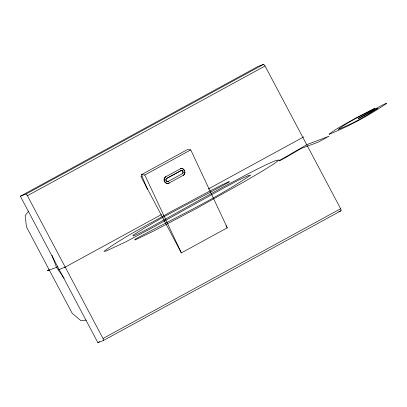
<?xml version="1.0" encoding="UTF-8"?>
<svg xmlns="http://www.w3.org/2000/svg" width="407" height="407" viewBox="0 0 407 407"><rect width="100%" height="100%" fill="white"/><g stroke="black" fill="none" stroke-linecap="round" stroke-linejoin="round"><path stroke-width="0.61" d="M28.587 211.141L25.173 215.517L26.46 226.918L72.161 313.227L80.815 320.604L86.289 320.121M20.35 196.225L257.977 66.483L263.497 64.398A2.595 0.789 61.4 0 1 265.054 65.995L340.634 208.74A2.595 0.789 61.4 0 1 341.005 210.785L103.378 340.527L97.853 342.602L20.35 196.225L25.87 194.134L263.497 64.398M25.87 194.134A2.595 0.789 61.4 0 1 27.427 195.736L265.054 65.995M147.4 189.296L141.433 174.695L187.373 149.608L190.746 149.903L227.284 227.808L181.339 252.895L140.929 176.567L142.033 175.961M141.433 174.695L144.806 174.99L190.746 149.903M165.781 176.76L180.469 168.763A2.727 2.595 69.3 0 1 184.025 169.923L184.534 170.884A3.292 3.134 69.3 0 1 183.318 175.29L169.103 183.033A3.551 3.383 69.3 0 1 164.474 181.517A3.551 3.383 69.3 0 1 165.781 176.76L165.919 176.704A3.551 3.383 69.3 0 0 164.611 181.466A3.551 3.383 69.3 0 0 169.241 182.982L169.103 183.033M166.661 178.419L181.354 170.426A0.845 0.804 69.3 0 1 182.448 170.782L182.957 171.744A1.409 1.338 69.3 0 1 182.438 173.631L168.223 181.369A1.669 1.587 69.3 0 1 166.051 180.657A1.669 1.587 69.3 0 1 166.661 178.419L181.354 170.426M59.346 269.286L58.257 269.877L64.932 267.165M64.413 267.552L161.462 214.56M208.318 188.98L303.693 136.905M103.378 340.527A2.595 0.789 61.4 0 0 103.007 338.482L340.634 208.74M97.853 342.602L99.527 341.692M180.469 168.763L180.337 168.813A2.727 2.595 69.3 0 1 181.919 168.539M182.707 168.798A2.727 2.595 69.3 0 1 183.888 169.973L184.025 169.923M181.217 170.477A0.845 0.804 69.3 0 1 182.316 170.833L182.448 170.782M184.534 170.884L183.888 169.973M182.438 173.631L182.305 173.682A1.409 1.338 69.3 0 0 182.824 171.795L182.957 171.744M183.318 175.29L183.186 175.346A3.292 3.134 69.3 0 0 184.737 171.907M168.223 181.369L168.361 181.319A1.669 1.587 69.3 0 1 166.183 180.606A1.669 1.587 69.3 0 1 166.799 178.368M57.789 266.87L47.711 270.686A7.102 0.285 -27.9 0 1 48.916 269.729M338.797 211.615L341.005 210.785M64.164 278.256L56.527 267.338L51.984 255.255M226.012 225.61L227.203 227.854M182.316 170.833L182.824 171.795M27.427 195.736L103.007 338.482M144.806 174.99L181.339 252.895M135.022 239.301L134.931 240.023L153.129 231.298L196.093 208.659L242.658 182.641L261.299 171.744L273.962 163.853L279.11 159.926L275.188 160.734L266.275 164.657L253.291 171.077L220.202 188.614L150.356 227.503L140.425 232.753L133.318 236.014L132.774 235.444C163.583 215.227 197.181 199.868 229.289 181.934L229.187 181.517L222.09 184.854L208.425 191.789L171.342 211.472C148.748 224.511 125.01 235.979 103.877 251.348L106.13 251.027L124.964 242.257L152.299 227.762L224.43 187.627L238.782 179.991L247.578 175.905L250.702 175.122C214.118 199.918 173.697 218.162 135.022 239.301M358.16 118.523L360.19 117.75L377.828 108.186C365.527 116.529 352.228 123.911 338.375 129.314C349.491 120.803 362.652 115.257 374.847 108.415L375.02 108.145L355.072 118.452C346.413 123.657 336.91 127.879 329.095 134.31C349.181 126.15 368.701 115.608 386.65 103.459L385.5 103.587L380.011 106.334L358.16 118.523M279.334 160.597L279.126 160.913L285.098 157.926L301.129 148.458L318.076 142.231L328.993 136.218L307.046 144.587L279.334 160.597"/></g></svg>
